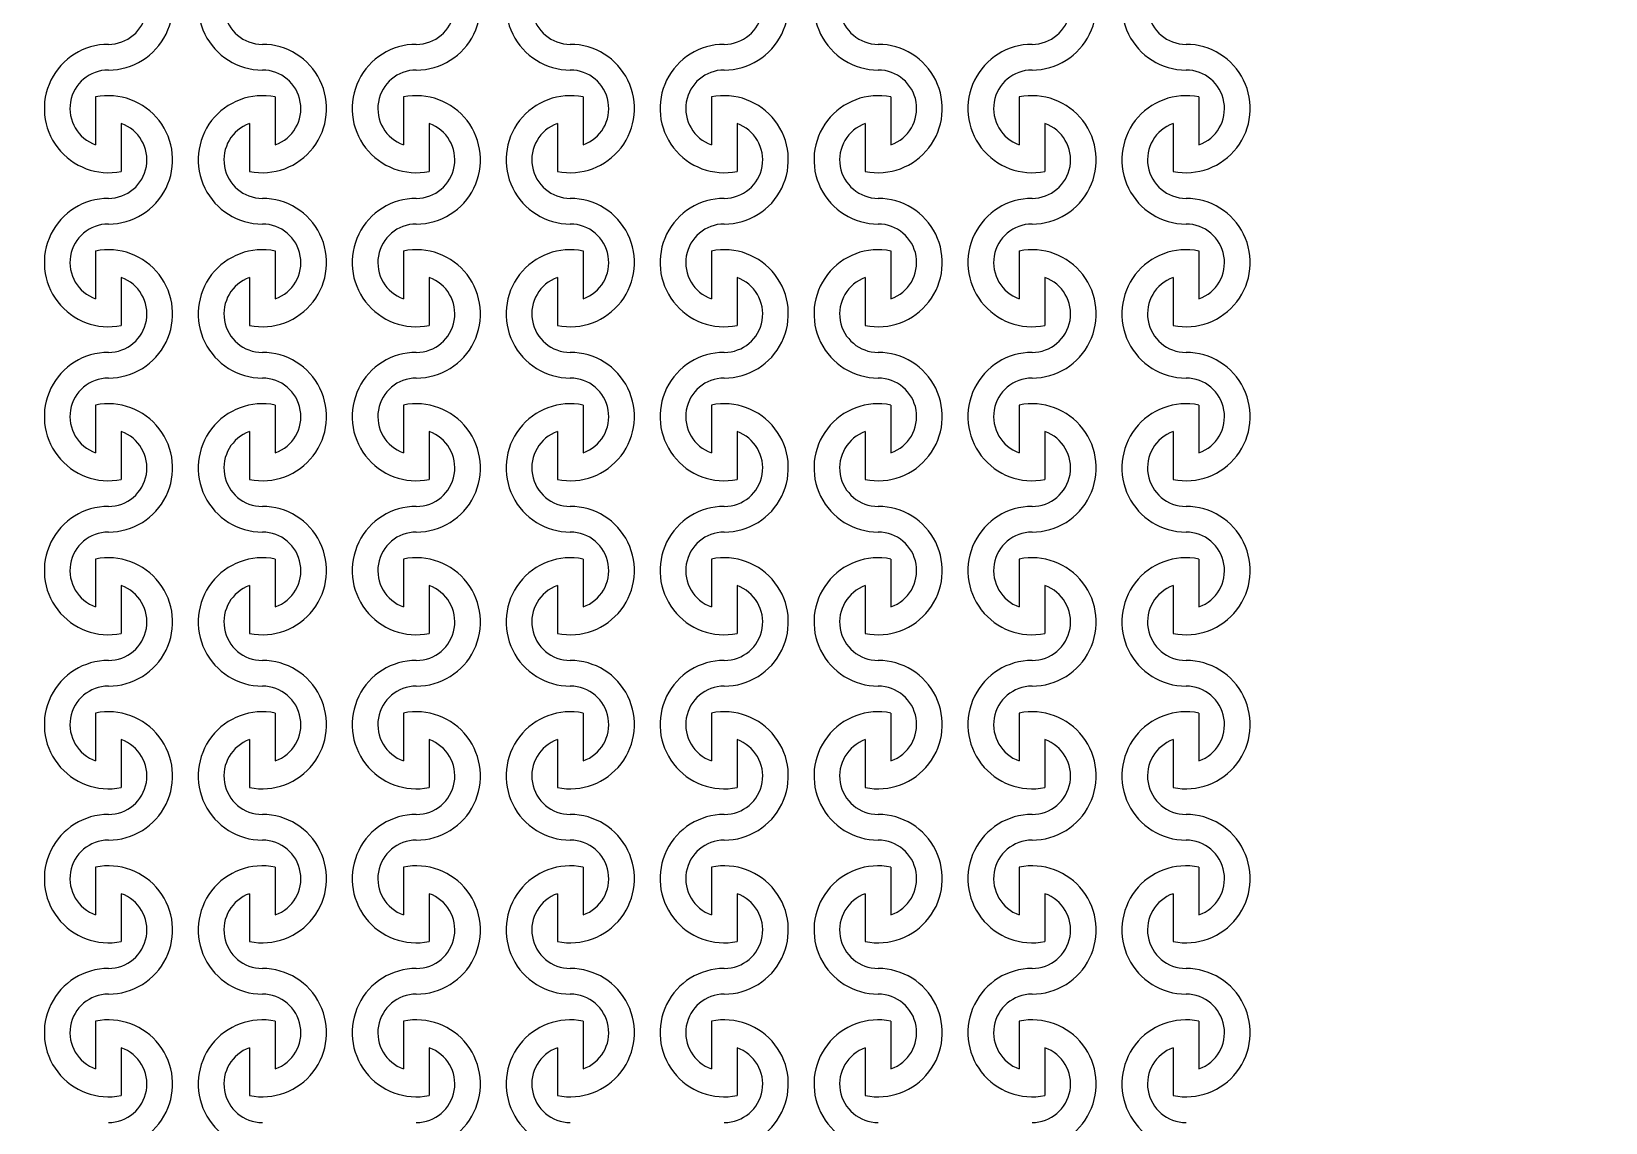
# Model space of a CAD drawing. Header units: millimetres. Extents: x 40661 to 310350, y 5158 to 133158.
# Drawn here: x 106386 to 109454, y 56996 to 59121 of the extents above; entities that cross this region are included whole.
import ezdxf

# ---------------------------------------------------------------- set-up
doc = ezdxf.new("R2010")
doc.units = ezdxf.units.MM
doc.layers.add('Clear', color=150, linetype='Continuous')

msp = doc.modelspace()

# ---------------------------------------------------------------- linework, layer by layer
for radius in [25000, 25000, 15000, 15000]:
    msp.add_circle((115660.5, 56821.1), radius)
at = {"layer": 'Clear'}
for p, q in [((106511.2, 58993.6), (106511.2, 58900.4)), ((106511.2, 58993.6), (106511.2, 58900.4)), ((106511.2, 58993.6), (106511.2, 58900.4)), ((106511.2, 58993.6), (106511.2, 58900.4)), ((106861.2, 58993.6), (106861.2, 58900.4)), ((106861.2, 58993.6), (106861.2, 58900.4)), ((106861.2, 58993.6), (106861.2, 58900.4)), ((106861.2, 58993.6), (106861.2, 58900.4)), ((107111.2, 58993.6), (107111.2, 58900.4)), ((107111.2, 58993.6), (107111.2, 58900.4)), ((107111.2, 58993.6), (107111.2, 58900.4)), ((107111.2, 58993.6), (107111.2, 58900.4)), ((107461.2, 58993.6), (107461.2, 58900.4)), ((107461.2, 58993.6), (107461.2, 58900.4)), ((107461.2, 58993.6), (107461.2, 58900.4)), ((107461.2, 58993.6), (107461.2, 58900.4)), ((107711.2, 58993.6), (107711.2, 58900.4)), ((107711.2, 58993.6), (107711.2, 58900.4)), ((107711.2, 58993.6), (107711.2, 58900.4)), ((107711.2, 58993.6), (107711.2, 58900.4)), ((108061.2, 58993.6), (108061.2, 58900.4)), ((108061.2, 58993.6), (108061.2, 58900.4)), ((108061.2, 58993.6), (108061.2, 58900.4)), ((108061.2, 58993.6), (108061.2, 58900.4)), ((108311.2, 58993.6), (108311.2, 58900.4)), ((108311.2, 58993.6), (108311.2, 58900.4)), ((108311.2, 58993.6), (108311.2, 58900.4)), ((108311.2, 58993.6), (108311.2, 58900.4)), ((108661.2, 58993.6), (108661.2, 58900.4)), ((108661.2, 58993.6), (108661.2, 58900.4)), ((108661.2, 58993.6), (108661.2, 58900.4)), ((108661.2, 58993.6), (108661.2, 58900.4)), ((106561.2, 58941.8), (106561.2, 58848.6)), ((106561.2, 58941.8), (106561.2, 58848.6)), ((106561.2, 58941.8), (106561.2, 58848.6)), ((106561.2, 58941.8), (106561.2, 58848.6)), ((106811.2, 58941.8), (106811.2, 58848.6)), ((106811.2, 58941.8), (106811.2, 58848.6)), ((106811.2, 58941.8), (106811.2, 58848.6)), ((106811.2, 58941.8), (106811.2, 58848.6)), ((107161.2, 58941.8), (107161.2, 58848.6)), ((107161.2, 58941.8), (107161.2, 58848.6)), ((107161.2, 58941.8), (107161.2, 58848.6)), ((107161.2, 58941.8), (107161.2, 58848.6)), ((107411.2, 58941.8), (107411.2, 58848.6)), ((107411.2, 58941.8), (107411.2, 58848.6)), ((107411.2, 58941.8), (107411.2, 58848.6)), ((107411.2, 58941.8), (107411.2, 58848.6)), ((107761.2, 58941.8), (107761.2, 58848.6)), ((107761.2, 58941.8), (107761.2, 58848.6)), ((107761.2, 58941.8), (107761.2, 58848.6)), ((107761.2, 58941.8), (107761.2, 58848.6)), ((108011.2, 58941.8), (108011.2, 58848.6)), ((108011.2, 58941.8), (108011.2, 58848.6)), ((108011.2, 58941.8), (108011.2, 58848.6)), ((108011.2, 58941.8), (108011.2, 58848.6)), ((108361.2, 58941.8), (108361.2, 58848.6)), ((108361.2, 58941.8), (108361.2, 58848.6)), ((108361.2, 58941.8), (108361.2, 58848.6)), ((108361.2, 58941.8), (108361.2, 58848.6)), ((108611.2, 58941.8), (108611.2, 58848.6)), ((108611.2, 58941.8), (108611.2, 58848.6)), ((108611.2, 58941.8), (108611.2, 58848.6)), ((108611.2, 58941.8), (108611.2, 58848.6)), ((106511.2, 58693.6), (106511.2, 58600.4)), ((106511.2, 58693.6), (106511.2, 58600.4)), ((106511.2, 58693.6), (106511.2, 58600.4)), ((106511.2, 58693.6), (106511.2, 58600.4)), ((106861.2, 58693.6), (106861.2, 58600.4)), ((106861.2, 58693.6), (106861.2, 58600.4)), ((106861.2, 58693.6), (106861.2, 58600.4)), ((106861.2, 58693.6), (106861.2, 58600.4)), ((107111.2, 58693.6), (107111.2, 58600.4)), ((107111.2, 58693.6), (107111.2, 58600.4)), ((107111.2, 58693.6), (107111.2, 58600.4)), ((107111.2, 58693.6), (107111.2, 58600.4)), ((107461.2, 58693.6), (107461.2, 58600.4)), ((107461.2, 58693.6), (107461.2, 58600.4)), ((107461.2, 58693.6), (107461.2, 58600.4)), ((107461.2, 58693.6), (107461.2, 58600.4)), ((107711.2, 58693.6), (107711.2, 58600.4)), ((107711.2, 58693.6), (107711.2, 58600.4)), ((107711.2, 58693.6), (107711.2, 58600.4)), ((107711.2, 58693.6), (107711.2, 58600.4)), ((108061.2, 58693.6), (108061.2, 58600.4)), ((108061.2, 58693.6), (108061.2, 58600.4)), ((108061.2, 58693.6), (108061.2, 58600.4)), ((108061.2, 58693.6), (108061.2, 58600.4)), ((108311.2, 58693.6), (108311.2, 58600.4)), ((108311.2, 58693.6), (108311.2, 58600.4)), ((108311.2, 58693.6), (108311.2, 58600.4)), ((108311.2, 58693.6), (108311.2, 58600.4)), ((108661.2, 58693.6), (108661.2, 58600.4)), ((108661.2, 58693.6), (108661.2, 58600.4)), ((108661.2, 58693.6), (108661.2, 58600.4)), ((108661.2, 58693.6), (108661.2, 58600.4)), ((106561.2, 58641.8), (106561.2, 58548.6)), ((106561.2, 58641.8), (106561.2, 58548.6)), ((106561.2, 58641.8), (106561.2, 58548.6)), ((106561.2, 58641.8), (106561.2, 58548.6)), ((106811.2, 58641.8), (106811.2, 58548.6)), ((106811.2, 58641.8), (106811.2, 58548.6)), ((106811.2, 58641.8), (106811.2, 58548.6)), ((106811.2, 58641.8), (106811.2, 58548.6)), ((107161.2, 58641.8), (107161.2, 58548.6)), ((107161.2, 58641.8), (107161.2, 58548.6)), ((107161.2, 58641.8), (107161.2, 58548.6)), ((107161.2, 58641.8), (107161.2, 58548.6)), ((107411.2, 58641.8), (107411.2, 58548.6)), ((107411.2, 58641.8), (107411.2, 58548.6)), ((107411.2, 58641.8), (107411.2, 58548.6)), ((107411.2, 58641.8), (107411.2, 58548.6)), ((107761.2, 58641.8), (107761.2, 58548.6)), ((107761.2, 58641.8), (107761.2, 58548.6)), ((107761.2, 58641.8), (107761.2, 58548.6)), ((107761.2, 58641.8), (107761.2, 58548.6)), ((108011.2, 58641.8), (108011.2, 58548.6)), ((108011.2, 58641.8), (108011.2, 58548.6)), ((108011.2, 58641.8), (108011.2, 58548.6)), ((108011.2, 58641.8), (108011.2, 58548.6)), ((108361.2, 58641.8), (108361.2, 58548.6)), ((108361.2, 58641.8), (108361.2, 58548.6)), ((108361.2, 58641.8), (108361.2, 58548.6)), ((108361.2, 58641.8), (108361.2, 58548.6)), ((108611.2, 58641.8), (108611.2, 58548.6)), ((108611.2, 58641.8), (108611.2, 58548.6)), ((108611.2, 58641.8), (108611.2, 58548.6)), ((108611.2, 58641.8), (108611.2, 58548.6)), ((106511.2, 58393.6), (106511.2, 58300.4)), ((106511.2, 58393.6), (106511.2, 58300.4)), ((106511.2, 58393.6), (106511.2, 58300.4)), ((106511.2, 58393.6), (106511.2, 58300.4)), ((106861.2, 58393.6), (106861.2, 58300.4)), ((106861.2, 58393.6), (106861.2, 58300.4)), ((106861.2, 58393.6), (106861.2, 58300.4)), ((106861.2, 58393.6), (106861.2, 58300.4)), ((107111.2, 58393.6), (107111.2, 58300.4)), ((107111.2, 58393.6), (107111.2, 58300.4)), ((107111.2, 58393.6), (107111.2, 58300.4)), ((107111.2, 58393.6), (107111.2, 58300.4)), ((107461.2, 58393.6), (107461.2, 58300.4)), ((107461.2, 58393.6), (107461.2, 58300.4)), ((107461.2, 58393.6), (107461.2, 58300.4)), ((107461.2, 58393.6), (107461.2, 58300.4)), ((107711.2, 58393.6), (107711.2, 58300.4)), ((107711.2, 58393.6), (107711.2, 58300.4)), ((107711.2, 58393.6), (107711.2, 58300.4)), ((107711.2, 58393.6), (107711.2, 58300.4)), ((108061.2, 58393.6), (108061.2, 58300.4)), ((108061.2, 58393.6), (108061.2, 58300.4)), ((108061.2, 58393.6), (108061.2, 58300.4)), ((108061.2, 58393.6), (108061.2, 58300.4)), ((108311.2, 58393.6), (108311.2, 58300.4)), ((108311.2, 58393.6), (108311.2, 58300.4)), ((108311.2, 58393.6), (108311.2, 58300.4)), ((108311.2, 58393.6), (108311.2, 58300.4)), ((108661.2, 58393.6), (108661.2, 58300.4)), ((108661.2, 58393.6), (108661.2, 58300.4)), ((108661.2, 58393.6), (108661.2, 58300.4)), ((108661.2, 58393.6), (108661.2, 58300.4)), ((106561.2, 58341.8), (106561.2, 58248.6)), ((106561.2, 58341.8), (106561.2, 58248.6)), ((106561.2, 58341.8), (106561.2, 58248.6)), ((106561.2, 58341.8), (106561.2, 58248.6)), ((106811.2, 58341.8), (106811.2, 58248.6)), ((106811.2, 58341.8), (106811.2, 58248.6)), ((106811.2, 58341.8), (106811.2, 58248.6)), ((106811.2, 58341.8), (106811.2, 58248.6)), ((107161.2, 58341.8), (107161.2, 58248.6)), ((107161.2, 58341.8), (107161.2, 58248.6)), ((107161.2, 58341.8), (107161.2, 58248.6)), ((107161.2, 58341.8), (107161.2, 58248.6)), ((107411.2, 58341.8), (107411.2, 58248.6)), ((107411.2, 58341.8), (107411.2, 58248.6)), ((107411.2, 58341.8), (107411.2, 58248.6)), ((107411.2, 58341.8), (107411.2, 58248.6)), ((107761.2, 58341.8), (107761.2, 58248.6)), ((107761.2, 58341.8), (107761.2, 58248.6)), ((107761.2, 58341.8), (107761.2, 58248.6)), ((107761.2, 58341.8), (107761.2, 58248.6)), ((108011.2, 58341.8), (108011.2, 58248.6)), ((108011.2, 58341.8), (108011.2, 58248.6)), ((108011.2, 58341.8), (108011.2, 58248.6)), ((108011.2, 58341.8), (108011.2, 58248.6)), ((108361.2, 58341.8), (108361.2, 58248.6)), ((108361.2, 58341.8), (108361.2, 58248.6)), ((108361.2, 58341.8), (108361.2, 58248.6)), ((108361.2, 58341.8), (108361.2, 58248.6)), ((108611.2, 58341.8), (108611.2, 58248.6)), ((108611.2, 58341.8), (108611.2, 58248.6)), ((108611.2, 58341.8), (108611.2, 58248.6)), ((108611.2, 58341.8), (108611.2, 58248.6)), ((106511.2, 58093.6), (106511.2, 58000.4)), ((106511.2, 58093.6), (106511.2, 58000.4)), ((106511.2, 58093.6), (106511.2, 58000.4)), ((106511.2, 58093.6), (106511.2, 58000.4)), ((106861.2, 58093.6), (106861.2, 58000.4)), ((106861.2, 58093.6), (106861.2, 58000.4)), ((106861.2, 58093.6), (106861.2, 58000.4)), ((106861.2, 58093.6), (106861.2, 58000.4)), ((107111.2, 58093.6), (107111.2, 58000.4)), ((107111.2, 58093.6), (107111.2, 58000.4)), ((107111.2, 58093.6), (107111.2, 58000.4)), ((107111.2, 58093.6), (107111.2, 58000.4)), ((107461.2, 58093.6), (107461.2, 58000.4)), ((107461.2, 58093.6), (107461.2, 58000.4)), ((107461.2, 58093.6), (107461.2, 58000.4)), ((107461.2, 58093.6), (107461.2, 58000.4)), ((107711.2, 58093.6), (107711.2, 58000.4)), ((107711.2, 58093.6), (107711.2, 58000.4)), ((107711.2, 58093.6), (107711.2, 58000.4)), ((107711.2, 58093.6), (107711.2, 58000.4)), ((108061.2, 58093.6), (108061.2, 58000.4)), ((108061.2, 58093.6), (108061.2, 58000.4)), ((108061.2, 58093.6), (108061.2, 58000.4)), ((108061.2, 58093.6), (108061.2, 58000.4)), ((108311.2, 58093.6), (108311.2, 58000.4)), ((108311.2, 58093.6), (108311.2, 58000.4)), ((108311.2, 58093.6), (108311.2, 58000.4)), ((108311.2, 58093.6), (108311.2, 58000.4)), ((108661.2, 58093.6), (108661.2, 58000.4)), ((108661.2, 58093.6), (108661.2, 58000.4)), ((108661.2, 58093.6), (108661.2, 58000.4)), ((108661.2, 58093.6), (108661.2, 58000.4)), ((106561.2, 58041.8), (106561.2, 57948.6)), ((106561.2, 58041.8), (106561.2, 57948.6)), ((106561.2, 58041.8), (106561.2, 57948.6)), ((106561.2, 58041.8), (106561.2, 57948.6)), ((106811.2, 58041.8), (106811.2, 57948.6)), ((106811.2, 58041.8), (106811.2, 57948.6)), ((106811.2, 58041.8), (106811.2, 57948.6)), ((106811.2, 58041.8), (106811.2, 57948.6)), ((107161.2, 58041.8), (107161.2, 57948.6)), ((107161.2, 58041.8), (107161.2, 57948.6)), ((107161.2, 58041.8), (107161.2, 57948.6)), ((107161.2, 58041.8), (107161.2, 57948.6)), ((107411.2, 58041.8), (107411.2, 57948.6)), ((107411.2, 58041.8), (107411.2, 57948.6)), ((107411.2, 58041.8), (107411.2, 57948.6)), ((107411.2, 58041.8), (107411.2, 57948.6)), ((107761.2, 58041.8), (107761.2, 57948.6)), ((107761.2, 58041.8), (107761.2, 57948.6)), ((107761.2, 58041.8), (107761.2, 57948.6)), ((107761.2, 58041.8), (107761.2, 57948.6)), ((108011.2, 58041.8), (108011.2, 57948.6)), ((108011.2, 58041.8), (108011.2, 57948.6)), ((108011.2, 58041.8), (108011.2, 57948.6)), ((108011.2, 58041.8), (108011.2, 57948.6)), ((108361.2, 58041.8), (108361.2, 57948.6)), ((108361.2, 58041.8), (108361.2, 57948.6)), ((108361.2, 58041.8), (108361.2, 57948.6)), ((108361.2, 58041.8), (108361.2, 57948.6)), ((108611.2, 58041.8), (108611.2, 57948.6)), ((108611.2, 58041.8), (108611.2, 57948.6)), ((108611.2, 58041.8), (108611.2, 57948.6)), ((108611.2, 58041.8), (108611.2, 57948.6)), ((106511.2, 57793.6), (106511.2, 57700.4)), ((106511.2, 57793.6), (106511.2, 57700.4)), ((106511.2, 57793.6), (106511.2, 57700.4)), ((106511.2, 57793.6), (106511.2, 57700.4)), ((106861.2, 57793.6), (106861.2, 57700.4)), ((106861.2, 57793.6), (106861.2, 57700.4)), ((106861.2, 57793.6), (106861.2, 57700.4)), ((106861.2, 57793.6), (106861.2, 57700.4)), ((107111.2, 57793.6), (107111.2, 57700.4)), ((107111.2, 57793.6), (107111.2, 57700.4)), ((107111.2, 57793.6), (107111.2, 57700.4)), ((107111.2, 57793.6), (107111.2, 57700.4)), ((107461.2, 57793.6), (107461.2, 57700.4)), ((107461.2, 57793.6), (107461.2, 57700.4)), ((107461.2, 57793.6), (107461.2, 57700.4)), ((107461.2, 57793.6), (107461.2, 57700.4)), ((107711.2, 57793.6), (107711.2, 57700.4)), ((107711.2, 57793.6), (107711.2, 57700.4)), ((107711.2, 57793.6), (107711.2, 57700.4)), ((107711.2, 57793.6), (107711.2, 57700.4)), ((108061.2, 57793.6), (108061.2, 57700.4)), ((108061.2, 57793.6), (108061.2, 57700.4)), ((108061.2, 57793.6), (108061.2, 57700.4)), ((108061.2, 57793.6), (108061.2, 57700.4)), ((108311.2, 57793.6), (108311.2, 57700.4)), ((108311.2, 57793.6), (108311.2, 57700.4)), ((108311.2, 57793.6), (108311.2, 57700.4)), ((108311.2, 57793.6), (108311.2, 57700.4)), ((108661.2, 57793.6), (108661.2, 57700.4)), ((108661.2, 57793.6), (108661.2, 57700.4)), ((108661.2, 57793.6), (108661.2, 57700.4)), ((108661.2, 57793.6), (108661.2, 57700.4)), ((106561.2, 57741.8), (106561.2, 57648.6)), ((106561.2, 57741.8), (106561.2, 57648.6)), ((106561.2, 57741.8), (106561.2, 57648.6)), ((106561.2, 57741.8), (106561.2, 57648.6)), ((106811.2, 57741.8), (106811.2, 57648.6)), ((106811.2, 57741.8), (106811.2, 57648.6)), ((106811.2, 57741.8), (106811.2, 57648.6)), ((106811.2, 57741.8), (106811.2, 57648.6)), ((107161.2, 57741.8), (107161.2, 57648.6)), ((107161.2, 57741.8), (107161.2, 57648.6)), ((107161.2, 57741.8), (107161.2, 57648.6)), ((107161.2, 57741.8), (107161.2, 57648.6)), ((107411.2, 57741.8), (107411.2, 57648.6)), ((107411.2, 57741.8), (107411.2, 57648.6)), ((107411.2, 57741.8), (107411.2, 57648.6)), ((107411.2, 57741.8), (107411.2, 57648.6)), ((107761.2, 57741.8), (107761.2, 57648.6)), ((107761.2, 57741.8), (107761.2, 57648.6)), ((107761.2, 57741.8), (107761.2, 57648.6)), ((107761.2, 57741.8), (107761.2, 57648.6)), ((108011.2, 57741.8), (108011.2, 57648.6)), ((108011.2, 57741.8), (108011.2, 57648.6)), ((108011.2, 57741.8), (108011.2, 57648.6)), ((108011.2, 57741.8), (108011.2, 57648.6)), ((108361.2, 57741.8), (108361.2, 57648.6)), ((108361.2, 57741.8), (108361.2, 57648.6)), ((108361.2, 57741.8), (108361.2, 57648.6)), ((108361.2, 57741.8), (108361.2, 57648.6)), ((108611.2, 57741.8), (108611.2, 57648.6)), ((108611.2, 57741.8), (108611.2, 57648.6)), ((108611.2, 57741.8), (108611.2, 57648.6)), ((108611.2, 57741.8), (108611.2, 57648.6)), ((106511.2, 57493.6), (106511.2, 57400.4)), ((106511.2, 57493.6), (106511.2, 57400.4)), ((106511.2, 57493.6), (106511.2, 57400.4)), ((106511.2, 57493.6), (106511.2, 57400.4)), ((106861.2, 57493.6), (106861.2, 57400.4)), ((106861.2, 57493.6), (106861.2, 57400.4)), ((106861.2, 57493.6), (106861.2, 57400.4)), ((106861.2, 57493.6), (106861.2, 57400.4)), ((107111.2, 57493.6), (107111.2, 57400.4)), ((107111.2, 57493.6), (107111.2, 57400.4)), ((107111.2, 57493.6), (107111.2, 57400.4)), ((107111.2, 57493.6), (107111.2, 57400.4)), ((107461.2, 57493.6), (107461.2, 57400.4)), ((107461.2, 57493.6), (107461.2, 57400.4)), ((107461.2, 57493.6), (107461.2, 57400.4)), ((107461.2, 57493.6), (107461.2, 57400.4)), ((107711.2, 57493.6), (107711.2, 57400.4)), ((107711.2, 57493.6), (107711.2, 57400.4)), ((107711.2, 57493.6), (107711.2, 57400.4)), ((107711.2, 57493.6), (107711.2, 57400.4)), ((108061.2, 57493.6), (108061.2, 57400.4)), ((108061.2, 57493.6), (108061.2, 57400.4)), ((108061.2, 57493.6), (108061.2, 57400.4)), ((108061.2, 57493.6), (108061.2, 57400.4)), ((108311.2, 57493.6), (108311.2, 57400.4)), ((108311.2, 57493.6), (108311.2, 57400.4)), ((108311.2, 57493.6), (108311.2, 57400.4)), ((108311.2, 57493.6), (108311.2, 57400.4)), ((108661.2, 57493.6), (108661.2, 57400.4)), ((108661.2, 57493.6), (108661.2, 57400.4)), ((108661.2, 57493.6), (108661.2, 57400.4)), ((108661.2, 57493.6), (108661.2, 57400.4)), ((106561.2, 57441.8), (106561.2, 57348.6)), ((106561.2, 57441.8), (106561.2, 57348.6)), ((106561.2, 57441.8), (106561.2, 57348.6)), ((106561.2, 57441.8), (106561.2, 57348.6)), ((106811.2, 57441.8), (106811.2, 57348.6)), ((106811.2, 57441.8), (106811.2, 57348.6)), ((106811.2, 57441.8), (106811.2, 57348.6)), ((106811.2, 57441.8), (106811.2, 57348.6)), ((107161.2, 57441.8), (107161.2, 57348.6)), ((107161.2, 57441.8), (107161.2, 57348.6)), ((107161.2, 57441.8), (107161.2, 57348.6)), ((107161.2, 57441.8), (107161.2, 57348.6)), ((107411.2, 57441.8), (107411.2, 57348.6)), ((107411.2, 57441.8), (107411.2, 57348.6)), ((107411.2, 57441.8), (107411.2, 57348.6)), ((107411.2, 57441.8), (107411.2, 57348.6)), ((107761.2, 57441.8), (107761.2, 57348.6)), ((107761.2, 57441.8), (107761.2, 57348.6)), ((107761.2, 57441.8), (107761.2, 57348.6)), ((107761.2, 57441.8), (107761.2, 57348.6)), ((108011.2, 57441.8), (108011.2, 57348.6)), ((108011.2, 57441.8), (108011.2, 57348.6)), ((108011.2, 57441.8), (108011.2, 57348.6)), ((108011.2, 57441.8), (108011.2, 57348.6)), ((108361.2, 57441.8), (108361.2, 57348.6)), ((108361.2, 57441.8), (108361.2, 57348.6)), ((108361.2, 57441.8), (108361.2, 57348.6)), ((108361.2, 57441.8), (108361.2, 57348.6)), ((108611.2, 57441.8), (108611.2, 57348.6)), ((108611.2, 57441.8), (108611.2, 57348.6)), ((108611.2, 57441.8), (108611.2, 57348.6)), ((108611.2, 57441.8), (108611.2, 57348.6)), ((106511.2, 57193.6), (106511.2, 57100.4)), ((106511.2, 57193.6), (106511.2, 57100.4)), ((106511.2, 57193.6), (106511.2, 57100.4)), ((106511.2, 57193.6), (106511.2, 57100.4)), ((106861.2, 57193.6), (106861.2, 57100.4)), ((106861.2, 57193.6), (106861.2, 57100.4)), ((106861.2, 57193.6), (106861.2, 57100.4)), ((106861.2, 57193.6), (106861.2, 57100.4)), ((107111.2, 57193.6), (107111.2, 57100.4)), ((107111.2, 57193.6), (107111.2, 57100.4)), ((107111.2, 57193.6), (107111.2, 57100.4)), ((107111.2, 57193.6), (107111.2, 57100.4)), ((107461.2, 57193.6), (107461.2, 57100.4)), ((107461.2, 57193.6), (107461.2, 57100.4)), ((107461.2, 57193.6), (107461.2, 57100.4)), ((107461.2, 57193.6), (107461.2, 57100.4)), ((107711.2, 57193.6), (107711.2, 57100.4)), ((107711.2, 57193.6), (107711.2, 57100.4)), ((107711.2, 57193.6), (107711.2, 57100.4)), ((107711.2, 57193.6), (107711.2, 57100.4)), ((108061.2, 57193.6), (108061.2, 57100.4)), ((108061.2, 57193.6), (108061.2, 57100.4)), ((108061.2, 57193.6), (108061.2, 57100.4)), ((108061.2, 57193.6), (108061.2, 57100.4)), ((108311.2, 57193.6), (108311.2, 57100.4)), ((108311.2, 57193.6), (108311.2, 57100.4)), ((108311.2, 57193.6), (108311.2, 57100.4)), ((108311.2, 57193.6), (108311.2, 57100.4)), ((108661.2, 57193.6), (108661.2, 57100.4)), ((108661.2, 57193.6), (108661.2, 57100.4)), ((108661.2, 57193.6), (108661.2, 57100.4)), ((108661.2, 57193.6), (108661.2, 57100.4)), ((106561.2, 57141.8), (106561.2, 57048.6)), ((106561.2, 57141.8), (106561.2, 57048.6)), ((106561.2, 57141.8), (106561.2, 57048.6)), ((106561.2, 57141.8), (106561.2, 57048.6)), ((106811.2, 57141.8), (106811.2, 57048.6)), ((106811.2, 57141.8), (106811.2, 57048.6)), ((106811.2, 57141.8), (106811.2, 57048.6)), ((106811.2, 57141.8), (106811.2, 57048.6)), ((107161.2, 57141.8), (107161.2, 57048.6)), ((107161.2, 57141.8), (107161.2, 57048.6)), ((107161.2, 57141.8), (107161.2, 57048.6)), ((107161.2, 57141.8), (107161.2, 57048.6)), ((107411.2, 57141.8), (107411.2, 57048.6)), ((107411.2, 57141.8), (107411.2, 57048.6)), ((107411.2, 57141.8), (107411.2, 57048.6)), ((107411.2, 57141.8), (107411.2, 57048.6)), ((107761.2, 57141.8), (107761.2, 57048.6)), ((107761.2, 57141.8), (107761.2, 57048.6)), ((107761.2, 57141.8), (107761.2, 57048.6)), ((107761.2, 57141.8), (107761.2, 57048.6)), ((108011.2, 57141.8), (108011.2, 57048.6)), ((108011.2, 57141.8), (108011.2, 57048.6)), ((108011.2, 57141.8), (108011.2, 57048.6)), ((108011.2, 57141.8), (108011.2, 57048.6)), ((108361.2, 57141.8), (108361.2, 57048.6)), ((108361.2, 57141.8), (108361.2, 57048.6)), ((108361.2, 57141.8), (108361.2, 57048.6)), ((108361.2, 57141.8), (108361.2, 57048.6)), ((108611.2, 57141.8), (108611.2, 57048.6)), ((108611.2, 57141.8), (108611.2, 57048.6)), ((108611.2, 57141.8), (108611.2, 57048.6)), ((108611.2, 57141.8), (108611.2, 57048.6))]:
    msp.add_line(p, q, dxfattribs=at)
for centre, radius, start, end in [((106536.2, 59171.1), 125, 270, 101.537), ((106536.2, 59171.1), 125, 270, 101.537), ((106836.2, 59171.1), 125, 78.463, 270), ((106836.2, 59171.1), 125, 78.463, 270), ((107136.2, 59171.1), 125, 270, 101.537), ((107136.2, 59171.1), 125, 270, 101.537), ((107436.2, 59171.1), 125, 78.463, 270), ((107436.2, 59171.1), 125, 78.463, 270), ((107736.2, 59171.1), 125, 270, 101.537), ((107736.2, 59171.1), 125, 270, 101.537), ((108036.2, 59171.1), 125, 78.463, 270), ((108036.2, 59171.1), 125, 78.463, 270), ((108336.2, 59171.1), 125, 270, 101.537), ((108336.2, 59171.1), 125, 270, 101.537), ((108636.2, 59171.1), 125, 78.463, 270), ((108636.2, 59171.1), 125, 78.463, 270), ((106536.2, 59171.1), 75, 270, 70.5288), ((106536.2, 59171.1), 75, 270, 70.5288), ((106836.2, 59171.1), 75, 109.4712, 270), ((106836.2, 59171.1), 75, 109.4712, 270), ((107136.2, 59171.1), 75, 270, 70.5288), ((107136.2, 59171.1), 75, 270, 70.5288), ((107436.2, 59171.1), 75, 109.4712, 270), ((107436.2, 59171.1), 75, 109.4712, 270), ((107736.2, 59171.1), 75, 270, 70.5288), ((107736.2, 59171.1), 75, 270, 70.5288), ((108036.2, 59171.1), 75, 109.4712, 270), ((108036.2, 59171.1), 75, 109.4712, 270), ((108336.2, 59171.1), 75, 270, 70.5288), ((108336.2, 59171.1), 75, 270, 70.5288), ((108636.2, 59171.1), 75, 109.4712, 270), ((108636.2, 59171.1), 75, 109.4712, 270), ((106536.2, 58971.1), 125, 90, 281.537), ((106536.2, 58971.1), 125, 90, 281.537), ((106836.2, 58971.1), 125, 258.463, 90), ((106836.2, 58971.1), 125, 258.463, 90), ((107136.2, 58971.1), 125, 90, 281.537), ((107136.2, 58971.1), 125, 90, 281.537), ((107436.2, 58971.1), 125, 258.463, 90), ((107436.2, 58971.1), 125, 258.463, 90), ((107736.2, 58971.1), 125, 90, 281.537), ((107736.2, 58971.1), 125, 90, 281.537), ((108036.2, 58971.1), 125, 258.463, 90), ((108036.2, 58971.1), 125, 258.463, 90), ((108336.2, 58971.1), 125, 90, 281.537), ((108336.2, 58971.1), 125, 90, 281.537), ((108636.2, 58971.1), 125, 258.463, 90), ((108636.2, 58971.1), 125, 258.463, 90), ((106536.2, 58971.1), 75, 90, 250.5288), ((106536.2, 58971.1), 75, 90, 250.5288), ((106836.2, 58971.1), 75, 289.4712, 90), ((106836.2, 58971.1), 75, 289.4712, 90), ((107136.2, 58971.1), 75, 90, 250.5288), ((107136.2, 58971.1), 75, 90, 250.5288), ((107436.2, 58971.1), 75, 289.4712, 90), ((107436.2, 58971.1), 75, 289.4712, 90), ((107736.2, 58971.1), 75, 90, 250.5288), ((107736.2, 58971.1), 75, 90, 250.5288), ((108036.2, 58971.1), 75, 289.4712, 90), ((108036.2, 58971.1), 75, 289.4712, 90), ((108336.2, 58971.1), 75, 90, 250.5288), ((108336.2, 58971.1), 75, 90, 250.5288), ((108636.2, 58971.1), 75, 289.4712, 90), ((108636.2, 58971.1), 75, 289.4712, 90), ((106536.2, 58871.1), 125, 270, 101.537), ((106536.2, 58871.1), 125, 270, 101.537), ((106836.2, 58871.1), 125, 78.463, 270), ((106836.2, 58871.1), 125, 78.463, 270), ((107136.2, 58871.1), 125, 270, 101.537), ((107136.2, 58871.1), 125, 270, 101.537), ((107436.2, 58871.1), 125, 78.463, 270), ((107436.2, 58871.1), 125, 78.463, 270), ((107736.2, 58871.1), 125, 270, 101.537), ((107736.2, 58871.1), 125, 270, 101.537), ((108036.2, 58871.1), 125, 78.463, 270), ((108036.2, 58871.1), 125, 78.463, 270), ((108336.2, 58871.1), 125, 270, 101.537), ((108336.2, 58871.1), 125, 270, 101.537), ((108636.2, 58871.1), 125, 78.463, 270), ((108636.2, 58871.1), 125, 78.463, 270), ((106536.2, 58871.1), 75, 270, 70.5288), ((106536.2, 58871.1), 75, 270, 70.5288), ((106836.2, 58871.1), 75, 109.4712, 270), ((106836.2, 58871.1), 75, 109.4712, 270), ((107136.2, 58871.1), 75, 270, 70.5288), ((107136.2, 58871.1), 75, 270, 70.5288), ((107436.2, 58871.1), 75, 109.4712, 270), ((107436.2, 58871.1), 75, 109.4712, 270), ((107736.2, 58871.1), 75, 270, 70.5288), ((107736.2, 58871.1), 75, 270, 70.5288), ((108036.2, 58871.1), 75, 109.4712, 270), ((108036.2, 58871.1), 75, 109.4712, 270), ((108336.2, 58871.1), 75, 270, 70.5288), ((108336.2, 58871.1), 75, 270, 70.5288), ((108636.2, 58871.1), 75, 109.4712, 270), ((108636.2, 58871.1), 75, 109.4712, 270), ((106536.2, 58671.1), 125, 90, 281.537), ((106536.2, 58671.1), 125, 90, 281.537), ((106836.2, 58671.1), 125, 258.463, 90), ((106836.2, 58671.1), 125, 258.463, 90), ((107136.2, 58671.1), 125, 90, 281.537), ((107136.2, 58671.1), 125, 90, 281.537), ((107436.2, 58671.1), 125, 258.463, 90), ((107436.2, 58671.1), 125, 258.463, 90), ((107736.2, 58671.1), 125, 90, 281.537), ((107736.2, 58671.1), 125, 90, 281.537), ((108036.2, 58671.1), 125, 258.463, 90), ((108036.2, 58671.1), 125, 258.463, 90), ((108336.2, 58671.1), 125, 90, 281.537), ((108336.2, 58671.1), 125, 90, 281.537), ((108636.2, 58671.1), 125, 258.463, 90), ((108636.2, 58671.1), 125, 258.463, 90), ((106536.2, 58671.1), 75, 90, 250.5288), ((106536.2, 58671.1), 75, 90, 250.5288), ((106836.2, 58671.1), 75, 289.4712, 90), ((106836.2, 58671.1), 75, 289.4712, 90), ((107136.2, 58671.1), 75, 90, 250.5288), ((107136.2, 58671.1), 75, 90, 250.5288), ((107436.2, 58671.1), 75, 289.4712, 90), ((107436.2, 58671.1), 75, 289.4712, 90), ((107736.2, 58671.1), 75, 90, 250.5288), ((107736.2, 58671.1), 75, 90, 250.5288), ((108036.2, 58671.1), 75, 289.4712, 90), ((108036.2, 58671.1), 75, 289.4712, 90), ((108336.2, 58671.1), 75, 90, 250.5288), ((108336.2, 58671.1), 75, 90, 250.5288), ((108636.2, 58671.1), 75, 289.4712, 90), ((108636.2, 58671.1), 75, 289.4712, 90), ((106536.2, 58571.1), 125, 270, 101.537), ((106536.2, 58571.1), 125, 270, 101.537), ((106836.2, 58571.1), 125, 78.463, 270), ((106836.2, 58571.1), 125, 78.463, 270), ((107136.2, 58571.1), 125, 270, 101.537), ((107136.2, 58571.1), 125, 270, 101.537), ((107436.2, 58571.1), 125, 78.463, 270), ((107436.2, 58571.1), 125, 78.463, 270), ((107736.2, 58571.1), 125, 270, 101.537), ((107736.2, 58571.1), 125, 270, 101.537), ((108036.2, 58571.1), 125, 78.463, 270), ((108036.2, 58571.1), 125, 78.463, 270), ((108336.2, 58571.1), 125, 270, 101.537), ((108336.2, 58571.1), 125, 270, 101.537), ((108636.2, 58571.1), 125, 78.463, 270), ((108636.2, 58571.1), 125, 78.463, 270), ((106536.2, 58571.1), 75, 270, 70.5288), ((106536.2, 58571.1), 75, 270, 70.5288), ((106836.2, 58571.1), 75, 109.4712, 270), ((106836.2, 58571.1), 75, 109.4712, 270), ((107136.2, 58571.1), 75, 270, 70.5288), ((107136.2, 58571.1), 75, 270, 70.5288), ((107436.2, 58571.1), 75, 109.4712, 270), ((107436.2, 58571.1), 75, 109.4712, 270), ((107736.2, 58571.1), 75, 270, 70.5288), ((107736.2, 58571.1), 75, 270, 70.5288), ((108036.2, 58571.1), 75, 109.4712, 270), ((108036.2, 58571.1), 75, 109.4712, 270), ((108336.2, 58571.1), 75, 270, 70.5288), ((108336.2, 58571.1), 75, 270, 70.5288), ((108636.2, 58571.1), 75, 109.4712, 270), ((108636.2, 58571.1), 75, 109.4712, 270), ((106536.2, 58371.1), 125, 90, 281.537), ((106536.2, 58371.1), 125, 90, 281.537), ((106836.2, 58371.1), 125, 258.463, 90), ((106836.2, 58371.1), 125, 258.463, 90), ((107136.2, 58371.1), 125, 90, 281.537), ((107136.2, 58371.1), 125, 90, 281.537), ((107436.2, 58371.1), 125, 258.463, 90), ((107436.2, 58371.1), 125, 258.463, 90), ((107736.2, 58371.1), 125, 90, 281.537), ((107736.2, 58371.1), 125, 90, 281.537), ((108036.2, 58371.1), 125, 258.463, 90), ((108036.2, 58371.1), 125, 258.463, 90), ((108336.2, 58371.1), 125, 90, 281.537), ((108336.2, 58371.1), 125, 90, 281.537), ((108636.2, 58371.1), 125, 258.463, 90), ((108636.2, 58371.1), 125, 258.463, 90), ((106536.2, 58371.1), 75, 90, 250.5288), ((106536.2, 58371.1), 75, 90, 250.5288), ((106836.2, 58371.1), 75, 289.4712, 90), ((106836.2, 58371.1), 75, 289.4712, 90), ((107136.2, 58371.1), 75, 90, 250.5288), ((107136.2, 58371.1), 75, 90, 250.5288), ((107436.2, 58371.1), 75, 289.4712, 90), ((107436.2, 58371.1), 75, 289.4712, 90), ((107736.2, 58371.1), 75, 90, 250.5288), ((107736.2, 58371.1), 75, 90, 250.5288), ((108036.2, 58371.1), 75, 289.4712, 90), ((108036.2, 58371.1), 75, 289.4712, 90), ((108336.2, 58371.1), 75, 90, 250.5288), ((108336.2, 58371.1), 75, 90, 250.5288), ((108636.2, 58371.1), 75, 289.4712, 90), ((108636.2, 58371.1), 75, 289.4712, 90), ((106536.2, 58271.1), 125, 270, 101.537), ((106536.2, 58271.1), 125, 270, 101.537), ((106836.2, 58271.1), 125, 78.463, 270), ((106836.2, 58271.1), 125, 78.463, 270), ((107136.2, 58271.1), 125, 270, 101.537), ((107136.2, 58271.1), 125, 270, 101.537), ((107436.2, 58271.1), 125, 78.463, 270), ((107436.2, 58271.1), 125, 78.463, 270), ((107736.2, 58271.1), 125, 270, 101.537), ((107736.2, 58271.1), 125, 270, 101.537), ((108036.2, 58271.1), 125, 78.463, 270), ((108036.2, 58271.1), 125, 78.463, 270), ((108336.2, 58271.1), 125, 270, 101.537), ((108336.2, 58271.1), 125, 270, 101.537), ((108636.2, 58271.1), 125, 78.463, 270), ((108636.2, 58271.1), 125, 78.463, 270), ((106536.2, 58271.1), 75, 270, 70.5288), ((106536.2, 58271.1), 75, 270, 70.5288), ((106836.2, 58271.1), 75, 109.4712, 270), ((106836.2, 58271.1), 75, 109.4712, 270), ((107136.2, 58271.1), 75, 270, 70.5288), ((107136.2, 58271.1), 75, 270, 70.5288), ((107436.2, 58271.1), 75, 109.4712, 270), ((107436.2, 58271.1), 75, 109.4712, 270), ((107736.2, 58271.1), 75, 270, 70.5288), ((107736.2, 58271.1), 75, 270, 70.5288), ((108036.2, 58271.1), 75, 109.4712, 270), ((108036.2, 58271.1), 75, 109.4712, 270), ((108336.2, 58271.1), 75, 270, 70.5288), ((108336.2, 58271.1), 75, 270, 70.5288), ((108636.2, 58271.1), 75, 109.4712, 270), ((108636.2, 58271.1), 75, 109.4712, 270), ((106536.2, 58071.1), 125, 90, 281.537), ((106536.2, 58071.1), 125, 90, 281.537), ((106836.2, 58071.1), 125, 258.463, 90), ((106836.2, 58071.1), 125, 258.463, 90), ((107136.2, 58071.1), 125, 90, 281.537), ((107136.2, 58071.1), 125, 90, 281.537), ((107436.2, 58071.1), 125, 258.463, 90), ((107436.2, 58071.1), 125, 258.463, 90), ((107736.2, 58071.1), 125, 90, 281.537), ((107736.2, 58071.1), 125, 90, 281.537), ((108036.2, 58071.1), 125, 258.463, 90), ((108036.2, 58071.1), 125, 258.463, 90), ((108336.2, 58071.1), 125, 90, 281.537), ((108336.2, 58071.1), 125, 90, 281.537), ((108636.2, 58071.1), 125, 258.463, 90), ((108636.2, 58071.1), 125, 258.463, 90), ((106536.2, 58071.1), 75, 90, 250.5288), ((106536.2, 58071.1), 75, 90, 250.5288), ((106836.2, 58071.1), 75, 289.4712, 90), ((106836.2, 58071.1), 75, 289.4712, 90), ((107136.2, 58071.1), 75, 90, 250.5288), ((107136.2, 58071.1), 75, 90, 250.5288), ((107436.2, 58071.1), 75, 289.4712, 90), ((107436.2, 58071.1), 75, 289.4712, 90), ((107736.2, 58071.1), 75, 90, 250.5288), ((107736.2, 58071.1), 75, 90, 250.5288), ((108036.2, 58071.1), 75, 289.4712, 90), ((108036.2, 58071.1), 75, 289.4712, 90), ((108336.2, 58071.1), 75, 90, 250.5288), ((108336.2, 58071.1), 75, 90, 250.5288), ((108636.2, 58071.1), 75, 289.4712, 90), ((108636.2, 58071.1), 75, 289.4712, 90), ((106536.2, 57971.1), 125, 270, 101.537), ((106536.2, 57971.1), 125, 270, 101.537), ((106836.2, 57971.1), 125, 78.463, 270), ((106836.2, 57971.1), 125, 78.463, 270), ((107136.2, 57971.1), 125, 270, 101.537), ((107136.2, 57971.1), 125, 270, 101.537), ((107436.2, 57971.1), 125, 78.463, 270), ((107436.2, 57971.1), 125, 78.463, 270), ((107736.2, 57971.1), 125, 270, 101.537), ((107736.2, 57971.1), 125, 270, 101.537), ((108036.2, 57971.1), 125, 78.463, 270), ((108036.2, 57971.1), 125, 78.463, 270), ((108336.2, 57971.1), 125, 270, 101.537), ((108336.2, 57971.1), 125, 270, 101.537), ((108636.2, 57971.1), 125, 78.463, 270), ((108636.2, 57971.1), 125, 78.463, 270), ((106536.2, 57971.1), 75, 270, 70.5288), ((106536.2, 57971.1), 75, 270, 70.5288), ((106836.2, 57971.1), 75, 109.4712, 270), ((106836.2, 57971.1), 75, 109.4712, 270), ((107136.2, 57971.1), 75, 270, 70.5288), ((107136.2, 57971.1), 75, 270, 70.5288), ((107436.2, 57971.1), 75, 109.4712, 270), ((107436.2, 57971.1), 75, 109.4712, 270), ((107736.2, 57971.1), 75, 270, 70.5288), ((107736.2, 57971.1), 75, 270, 70.5288), ((108036.2, 57971.1), 75, 109.4712, 270), ((108036.2, 57971.1), 75, 109.4712, 270), ((108336.2, 57971.1), 75, 270, 70.5288), ((108336.2, 57971.1), 75, 270, 70.5288), ((108636.2, 57971.1), 75, 109.4712, 270), ((108636.2, 57971.1), 75, 109.4712, 270), ((106536.2, 57771.1), 125, 90, 281.537), ((106536.2, 57771.1), 125, 90, 281.537), ((106836.2, 57771.1), 125, 258.463, 90), ((106836.2, 57771.1), 125, 258.463, 90), ((107136.2, 57771.1), 125, 90, 281.537), ((107136.2, 57771.1), 125, 90, 281.537), ((107436.2, 57771.1), 125, 258.463, 90), ((107436.2, 57771.1), 125, 258.463, 90), ((107736.2, 57771.1), 125, 90, 281.537), ((107736.2, 57771.1), 125, 90, 281.537), ((108036.2, 57771.1), 125, 258.463, 90), ((108036.2, 57771.1), 125, 258.463, 90), ((108336.2, 57771.1), 125, 90, 281.537), ((108336.2, 57771.1), 125, 90, 281.537), ((108636.2, 57771.1), 125, 258.463, 90), ((108636.2, 57771.1), 125, 258.463, 90), ((106536.2, 57771.1), 75, 90, 250.5288), ((106536.2, 57771.1), 75, 90, 250.5288), ((106836.2, 57771.1), 75, 289.4712, 90), ((106836.2, 57771.1), 75, 289.4712, 90), ((107136.2, 57771.1), 75, 90, 250.5288), ((107136.2, 57771.1), 75, 90, 250.5288), ((107436.2, 57771.1), 75, 289.4712, 90), ((107436.2, 57771.1), 75, 289.4712, 90), ((107736.2, 57771.1), 75, 90, 250.5288), ((107736.2, 57771.1), 75, 90, 250.5288), ((108036.2, 57771.1), 75, 289.4712, 90), ((108036.2, 57771.1), 75, 289.4712, 90), ((108336.2, 57771.1), 75, 90, 250.5288), ((108336.2, 57771.1), 75, 90, 250.5288), ((108636.2, 57771.1), 75, 289.4712, 90), ((108636.2, 57771.1), 75, 289.4712, 90), ((106536.2, 57671.1), 125, 270, 101.537), ((106536.2, 57671.1), 125, 270, 101.537), ((106836.2, 57671.1), 125, 78.463, 270), ((106836.2, 57671.1), 125, 78.463, 270), ((107136.2, 57671.1), 125, 270, 101.537), ((107136.2, 57671.1), 125, 270, 101.537), ((107436.2, 57671.1), 125, 78.463, 270), ((107436.2, 57671.1), 125, 78.463, 270), ((107736.2, 57671.1), 125, 270, 101.537), ((107736.2, 57671.1), 125, 270, 101.537), ((108036.2, 57671.1), 125, 78.463, 270), ((108036.2, 57671.1), 125, 78.463, 270), ((108336.2, 57671.1), 125, 270, 101.537), ((108336.2, 57671.1), 125, 270, 101.537), ((108636.2, 57671.1), 125, 78.463, 270), ((108636.2, 57671.1), 125, 78.463, 270), ((106536.2, 57671.1), 75, 270, 70.5288), ((106536.2, 57671.1), 75, 270, 70.5288), ((106836.2, 57671.1), 75, 109.4712, 270), ((106836.2, 57671.1), 75, 109.4712, 270), ((107136.2, 57671.1), 75, 270, 70.5288), ((107136.2, 57671.1), 75, 270, 70.5288), ((107436.2, 57671.1), 75, 109.4712, 270), ((107436.2, 57671.1), 75, 109.4712, 270), ((107736.2, 57671.1), 75, 270, 70.5288), ((107736.2, 57671.1), 75, 270, 70.5288), ((108036.2, 57671.1), 75, 109.4712, 270), ((108036.2, 57671.1), 75, 109.4712, 270), ((108336.2, 57671.1), 75, 270, 70.5288), ((108336.2, 57671.1), 75, 270, 70.5288), ((108636.2, 57671.1), 75, 109.4712, 270), ((108636.2, 57671.1), 75, 109.4712, 270), ((106536.2, 57471.1), 125, 90, 281.537), ((106536.2, 57471.1), 125, 90, 281.537), ((106836.2, 57471.1), 125, 258.463, 90), ((106836.2, 57471.1), 125, 258.463, 90), ((107136.2, 57471.1), 125, 90, 281.537), ((107136.2, 57471.1), 125, 90, 281.537), ((107436.2, 57471.1), 125, 258.463, 90), ((107436.2, 57471.1), 125, 258.463, 90), ((107736.2, 57471.1), 125, 90, 281.537), ((107736.2, 57471.1), 125, 90, 281.537), ((108036.2, 57471.1), 125, 258.463, 90), ((108036.2, 57471.1), 125, 258.463, 90), ((108336.2, 57471.1), 125, 90, 281.537), ((108336.2, 57471.1), 125, 90, 281.537), ((108636.2, 57471.1), 125, 258.463, 90), ((108636.2, 57471.1), 125, 258.463, 90), ((106536.2, 57471.1), 75, 90, 250.5288), ((106536.2, 57471.1), 75, 90, 250.5288), ((106836.2, 57471.1), 75, 289.4712, 90), ((106836.2, 57471.1), 75, 289.4712, 90), ((107136.2, 57471.1), 75, 90, 250.5288), ((107136.2, 57471.1), 75, 90, 250.5288), ((107436.2, 57471.1), 75, 289.4712, 90), ((107436.2, 57471.1), 75, 289.4712, 90), ((107736.2, 57471.1), 75, 90, 250.5288), ((107736.2, 57471.1), 75, 90, 250.5288), ((108036.2, 57471.1), 75, 289.4712, 90), ((108036.2, 57471.1), 75, 289.4712, 90), ((108336.2, 57471.1), 75, 90, 250.5288), ((108336.2, 57471.1), 75, 90, 250.5288), ((108636.2, 57471.1), 75, 289.4712, 90), ((108636.2, 57471.1), 75, 289.4712, 90), ((106536.2, 57371.1), 125, 270, 101.537), ((106536.2, 57371.1), 125, 270, 101.537), ((106836.2, 57371.1), 125, 78.463, 270), ((106836.2, 57371.1), 125, 78.463, 270), ((107136.2, 57371.1), 125, 270, 101.537), ((107136.2, 57371.1), 125, 270, 101.537), ((107436.2, 57371.1), 125, 78.463, 270), ((107436.2, 57371.1), 125, 78.463, 270), ((107736.2, 57371.1), 125, 270, 101.537), ((107736.2, 57371.1), 125, 270, 101.537), ((108036.2, 57371.1), 125, 78.463, 270), ((108036.2, 57371.1), 125, 78.463, 270), ((108336.2, 57371.1), 125, 270, 101.537), ((108336.2, 57371.1), 125, 270, 101.537), ((108636.2, 57371.1), 125, 78.463, 270), ((108636.2, 57371.1), 125, 78.463, 270), ((106536.2, 57371.1), 75, 270, 70.5288), ((106536.2, 57371.1), 75, 270, 70.5288), ((106836.2, 57371.1), 75, 109.4712, 270), ((106836.2, 57371.1), 75, 109.4712, 270), ((107136.2, 57371.1), 75, 270, 70.5288), ((107136.2, 57371.1), 75, 270, 70.5288), ((107436.2, 57371.1), 75, 109.4712, 270), ((107436.2, 57371.1), 75, 109.4712, 270), ((107736.2, 57371.1), 75, 270, 70.5288), ((107736.2, 57371.1), 75, 270, 70.5288), ((108036.2, 57371.1), 75, 109.4712, 270), ((108036.2, 57371.1), 75, 109.4712, 270), ((108336.2, 57371.1), 75, 270, 70.5288), ((108336.2, 57371.1), 75, 270, 70.5288), ((108636.2, 57371.1), 75, 109.4712, 270), ((108636.2, 57371.1), 75, 109.4712, 270), ((106536.2, 57171.1), 125, 90, 281.537), ((106536.2, 57171.1), 125, 90, 281.537), ((106836.2, 57171.1), 125, 258.463, 90), ((106836.2, 57171.1), 125, 258.463, 90), ((107136.2, 57171.1), 125, 90, 281.537), ((107136.2, 57171.1), 125, 90, 281.537), ((107436.2, 57171.1), 125, 258.463, 90), ((107436.2, 57171.1), 125, 258.463, 90), ((107736.2, 57171.1), 125, 90, 281.537), ((107736.2, 57171.1), 125, 90, 281.537), ((108036.2, 57171.1), 125, 258.463, 90), ((108036.2, 57171.1), 125, 258.463, 90), ((108336.2, 57171.1), 125, 90, 281.537), ((108336.2, 57171.1), 125, 90, 281.537), ((108636.2, 57171.1), 125, 258.463, 90), ((108636.2, 57171.1), 125, 258.463, 90), ((106536.2, 57171.1), 75, 90, 250.5288), ((106536.2, 57171.1), 75, 90, 250.5288), ((106836.2, 57171.1), 75, 289.4712, 90), ((106836.2, 57171.1), 75, 289.4712, 90), ((107136.2, 57171.1), 75, 90, 250.5288), ((107136.2, 57171.1), 75, 90, 250.5288), ((107436.2, 57171.1), 75, 289.4712, 90), ((107436.2, 57171.1), 75, 289.4712, 90), ((107736.2, 57171.1), 75, 90, 250.5288), ((107736.2, 57171.1), 75, 90, 250.5288), ((108036.2, 57171.1), 75, 289.4712, 90), ((108036.2, 57171.1), 75, 289.4712, 90), ((108336.2, 57171.1), 75, 90, 250.5288), ((108336.2, 57171.1), 75, 90, 250.5288), ((108636.2, 57171.1), 75, 289.4712, 90), ((108636.2, 57171.1), 75, 289.4712, 90), ((106536.2, 57071.1), 125, 270, 101.537), ((106536.2, 57071.1), 125, 270, 101.537), ((106836.2, 57071.1), 125, 78.463, 270), ((106836.2, 57071.1), 125, 78.463, 270), ((107136.2, 57071.1), 125, 270, 101.537), ((107136.2, 57071.1), 125, 270, 101.537), ((107436.2, 57071.1), 125, 78.463, 270), ((107436.2, 57071.1), 125, 78.463, 270), ((107736.2, 57071.1), 125, 270, 101.537), ((107736.2, 57071.1), 125, 270, 101.537), ((108036.2, 57071.1), 125, 78.463, 270), ((108036.2, 57071.1), 125, 78.463, 270), ((108336.2, 57071.1), 125, 270, 101.537), ((108336.2, 57071.1), 125, 270, 101.537), ((108636.2, 57071.1), 125, 78.463, 270), ((108636.2, 57071.1), 125, 78.463, 270), ((106536.2, 57071.1), 75, 270, 70.5288), ((106536.2, 57071.1), 75, 270, 70.5288), ((106836.2, 57071.1), 75, 109.4712, 270), ((106836.2, 57071.1), 75, 109.4712, 270), ((107136.2, 57071.1), 75, 270, 70.5288), ((107136.2, 57071.1), 75, 270, 70.5288), ((107436.2, 57071.1), 75, 109.4712, 270), ((107436.2, 57071.1), 75, 109.4712, 270), ((107736.2, 57071.1), 75, 270, 70.5288), ((107736.2, 57071.1), 75, 270, 70.5288), ((108036.2, 57071.1), 75, 109.4712, 270), ((108036.2, 57071.1), 75, 109.4712, 270), ((108336.2, 57071.1), 75, 270, 70.5288), ((108336.2, 57071.1), 75, 270, 70.5288), ((108636.2, 57071.1), 75, 109.4712, 270), ((108636.2, 57071.1), 75, 109.4712, 270)]:
    msp.add_arc(centre, radius, start, end, dxfattribs=at)

doc.saveas('drawing.dxf')
